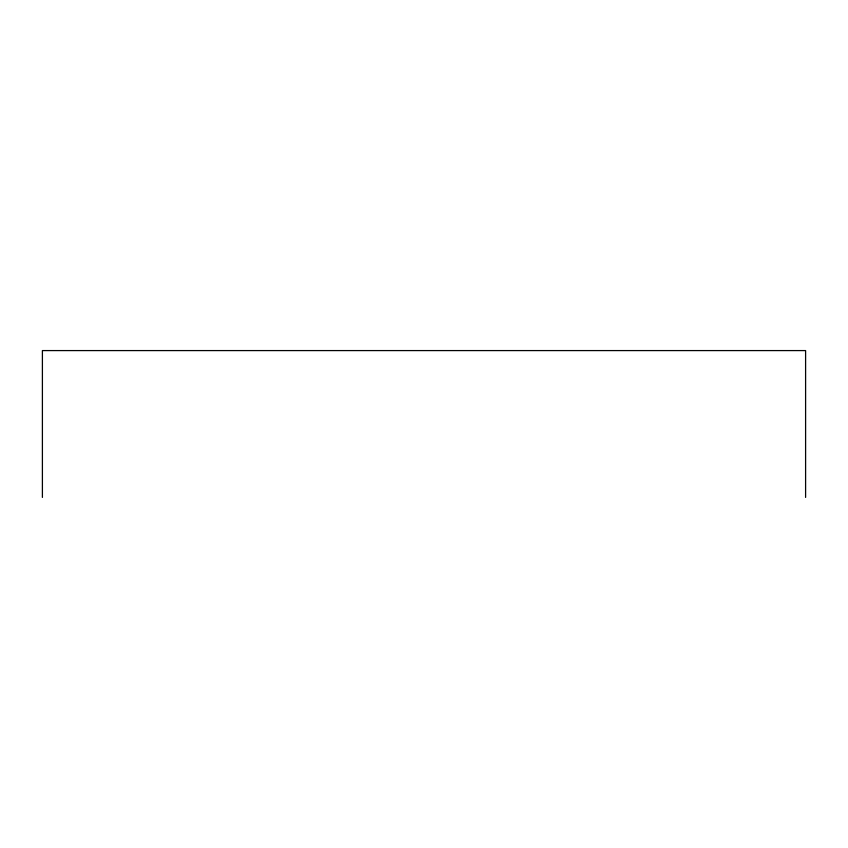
<?xml version="1.0" encoding="UTF-8"?>
<svg xmlns="http://www.w3.org/2000/svg" width="848" height="848" viewBox="0 0 848 848"><rect width="100%" height="100%" fill="white"/><g stroke="black" fill="none" stroke-linecap="round" stroke-linejoin="round"><path stroke-width="1.27" d="M805.6 497.416L805.6 350.584L42.4 350.584L42.4 497.416"/></g></svg>
